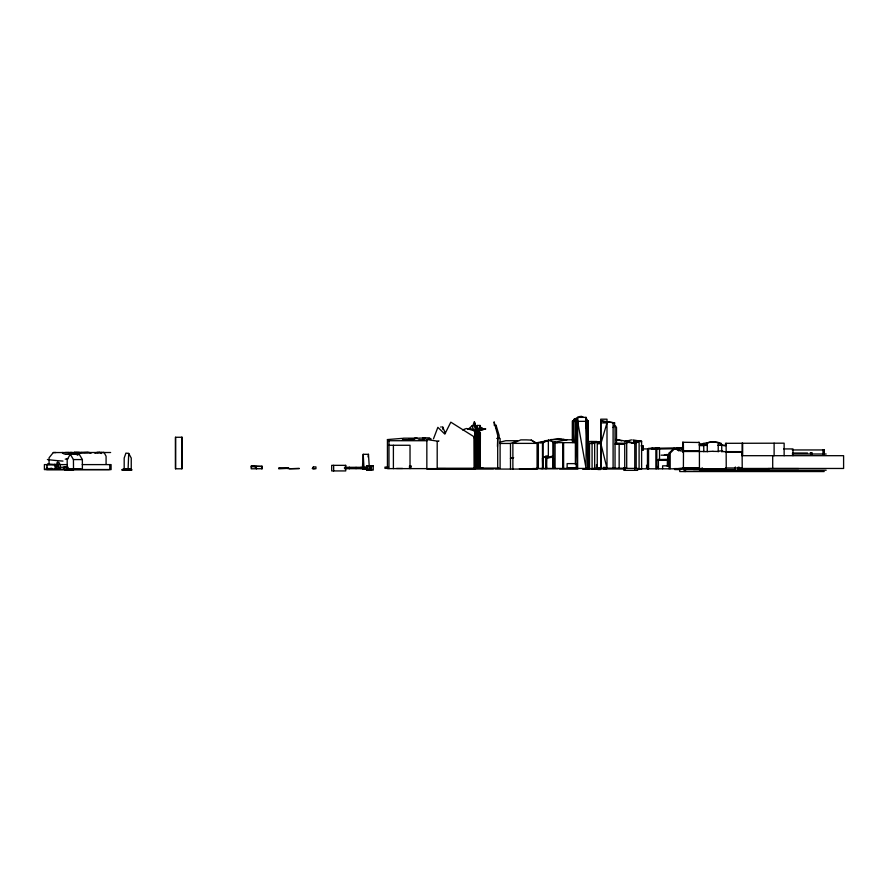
<?xml version="1.0" encoding="UTF-8"?>
<svg xmlns="http://www.w3.org/2000/svg" width="888" height="888" viewBox="0 0 888 888"><rect width="100%" height="100%" fill="white"/><g stroke="black" fill="none" stroke-linecap="round" stroke-linejoin="round"><path stroke-width="1.33" d="M577.611 428.26L577.5 417.371L586.091 417.371L586.091 468.431L577.633 421.345M586.069 428.26L585.958 417.371M414.063 439.405L408.569 439.16M546.497 468.431L546.497 457.975L547.086 457.908L546.198 458.885L546.497 468.431L546.497 457.842L547.086 457.908M476.967 429.359L477.045 425.463L480.008 425.463L480.941 427.927M497.447 446.52L497.702 438.428M573.215 437.262L572.96 442.646L572.96 421.09M575.879 429.193L575.246 442.646L575.246 421.123L577.633 421.212L572.327 421.09L572.327 441.303M657.009 466.411L656.831 468.753L656.82 448.329M668.431 465.834L668.242 459.318L659.34 459.562L660.65 460.361M128.705 453.413L131.246 458.064L131.246 469.075L124.187 469.075L124.187 458.064L125.918 453.124L128.705 453.413L128.094 469.075M369.242 466.289L368.465 454.312L363.203 454.312L362.426 467.621M368.076 456.976L368.465 454.312M543.19 457.919L542.49 458.341L542.79 468.431L542.79 458.153L546.031 456.188L548.329 456.188L548.573 457.908L549.095 457.564M548.329 456.188L548.118 457.553L550.482 457.553M472.694 425.929L474.392 421.8L476.612 429.37L476.234 468.231M667.443 459.54L667.288 466.355M699.822 444.389L703.707 444.178L703.818 451.748M478.066 468.231L478.066 430.636L478.654 430.669L480.008 425.463M479.675 435.375L480.386 432.8L480.242 468.076M597.413 443.678L600.732 443.689L600.865 468.309L600.865 421.256L601.864 420.879L607.004 422.877L600.865 443.656L607.004 468.309L607.004 419.192L600.732 419.192L600.732 468.309L601.187 443.467M60.273 469.419L60.317 464.968L58.797 462.271L57.387 462.271L56.421 464.968L56.421 469.031L60.317 469.031M707.203 444.644L706.959 445.321C702.308 446.009 703.019 443.911 707.203 444.644L707.248 445.709M433.511 438.75L437.862 427.339L444.821 434.099L450.815 422.166L473.948 436.707L474.658 438.75M681.007 448.607L681.396 447.552L681.707 448.706M721.667 445.276C719.957 444.078 724.541 446.675 726.118 445.476L725.729 444.511L725.429 445.221L717.926 445.276L720.279 445.332M478.066 430.636L479.365 427.661L481.596 427.661L483.627 429.337M254.556 466.167L253.89 466.977M47.741 464.646L48.019 464.091L55.966 464.646L55.966 469.053L46.076 468.997L47.941 468.265L47.941 469.175M726.118 451.748L721.711 451.537M70.307 454.268L67.188 459.573L67.188 469.197L82.373 469.197L82.373 459.573L79.254 454.268L70.307 454.268L73.427 459.573L73.526 470.007L64.78 470.007L64.78 469.308M312.387 468.531L313.386 466.91L315.95 466.91L315.95 468.709L312.387 468.531L314.918 468.709M613.097 427.517L614.074 425.918L615.506 425.929L616.516 427.517L616.516 444.178L624.73 443.778L624.73 468.309M73.571 454.268L74.803 452.27L76.868 452.27L77.667 454.268M510.489 458.363L513.553 457.631L510.489 458.363L513.275 457.731L510.878 457.731M552.747 457.231L553.235 456.443L551.237 456.443L546.198 457.975L545.054 456.809L542.49 458.341M626.706 468.309L626.706 443.312L628.071 441.503L634.776 443.456L631.268 443.09M658.718 460.361L659.096 459.396L656.831 460.35L668.431 460.361M55.944 452.536L53.302 452.547L49.073 457.775L49.073 464.346M658.596 460.361L659.096 459.396M481.596 427.661L478.654 430.669M676.412 449.051L677.133 448.24M676.49 449.051L677.688 447.619L681.762 448.895M669.097 468.753L669.097 453.135L673.814 448.418L683.483 451.592M670.185 468.753L670.185 453.135L674.902 448.418M252.081 466.178L251.215 466.977L252.17 466.977L252.081 466.178L254.567 466.122M467.965 429.459L472.016 425.863L474.359 425.863C477.744 437.34 475.346 434.343 472.016 425.863M647.94 468.753L647.94 449.384L648.573 448.829L681.007 448.24M254.501 466.211L254.934 466.977M659.373 459.562L658.408 460.361L658.408 468.753M647.463 468.753L647.463 449.939L648.162 449.395L648.162 468.753M658.496 459.396L656.831 460.35M96.903 452.492L101.41 452.48L101.465 453.524L99.889 452.48L95.849 452.98A14.508 8.014 41.1 0 1 94.927 453.302M545.054 456.809L546.031 456.188M78.555 454.223L81.063 452.547L89.788 452.525M46.997 469.053L46.997 464.646L48.019 464.091M580.019 417.371L581.729 416.45L583.449 417.371M576.257 419.391L576.257 421.123L572.96 421.556L573.981 421.045L573.981 419.391L577.5 418.725M575.246 421.545L576.101 421.123M493.484 469.075L426.839 469.075L426.839 439.538L437.962 441.225M538.283 468.431L538.283 442.646L542.479 442.801L548.939 440.237M573.981 419.391L579.986 416.45L581.729 416.45M426.839 439.538L429.737 438.816M661.105 455.167L664.701 455.178A3.774 0.611 6.1 0 0 667.709 455.2L668.209 455.178A4.351 0.677 6.2 0 0 668.187 454.889L668.02 454.789A4.407 0.699 5.7 0 0 667.055 454.445L666.588 454.578A4.44 0.921 -8 0 1 664.946 454.956L664.357 455.067M572.96 421.556L576.257 421.045L573.981 421.09M667.998 459.318L667.654 460.361L667.654 455.189M679.043 447.963L676.134 448.84L678.254 447.963L682.683 448.695L678.254 447.963L678.254 448.995L676.989 448.484M647.84 467.832L646.442 467.832L646.986 465.245M512.876 443.378L520.79 439.882L526.473 439.882L531.268 440.104L537.074 443.378L512.876 443.378L512.876 469.075M678.254 448.995L679.864 448.296M546.198 468.431L546.564 457.908M46.076 468.997L51.77 468.265L51.77 469.175M499.977 443.456L510.489 443.456L517.582 440.726L505.816 440.726L499.8 442.191M478.932 430.514L485.614 428.948L478.932 430.514L478.932 468.087M462.57 429.903L466.478 428.504L474.658 430.891L474.658 468.997M423.243 439.76L425.485 438.961L425.485 438.095L418.87 438.095L418.87 439.76L423.243 439.76L423.243 438.095M624.519 441.647L631.49 439.871M575.38 442.646L553.18 442.646L553.224 468.431M554.989 442.213L553.446 442.646L553.446 468.431L553.224 458.885L551.237 456.443M540.004 442.646L544.932 441.436M624.73 441.769L629.514 440.681M632.833 439.915L641.613 441.314L641.613 468.975L636.94 468.975M554.401 442.335L567.055 439.627M554.101 442.457L553.224 442.646L557.564 442.646M598.29 443.467L597.258 443.678L597.258 468.309M536.063 442.89L558.086 438.594L561.938 439.027M69.164 454.09L68.076 454.279M703.207 444.389L703.207 443.456C707.514 442.868 720.124 439.56 721.456 445.365L721.389 444.511L721.456 445.276M634.776 470.351L634.776 442.368L639.094 442.368L639.094 468.42L592.074 468.309L592.074 442.979L601.187 441.336M592.074 442.979L600.554 442.091L600.987 443.034M706.959 445.321C706.515 440.359 714.785 442.024 718.237 442.812L718.214 451.748M440.681 427.017L441.336 426.95M445.61 468.62L387.434 468.62L387.434 439.571L402.608 438.339M66.811 459.018L65.224 459.14M101.41 452.48L104.04 452.48L106.083 456.221L106.083 464.346M545.154 440.714L548.362 440.348L548.34 456.399M251.282 466.056L262.326 466.422L262.326 468.698L251.215 468.809L251.282 466.056L256.199 466.422L256.199 468.698M634.776 442.579L637.684 442.335L633.577 440.77L634.776 442.579L628.815 442.579M659.529 459.973L659.529 448.329L651.204 448.829L651.204 448.24L682.683 448.251M624.73 443.778L615.04 444.011L616.516 444.178M634.187 441.469L641.613 441.314M626.961 440.803L628.493 440.792M705.028 451.504L683.483 451.493L683.36 442.457L682.683 442.268L682.683 452.203M126.673 470.185L122.211 470.218L122.211 469.508L131.635 469.441L127.406 469.463M122.211 470.218L131.635 470.141L131.48 469.364L126.751 469.275L126.751 469.985L131.48 470.074L128.671 470.074L123.943 469.93L123.943 469.23L131.48 469.364M66.123 454.367L64.147 453.946A13.198 6.016 -30.6 0 1 63.237 453.435A14.208 6.482 -31 0 1 62.582 452.714L62.005 452.547L67.999 452.514M104.04 452.48L87.213 452.525M122.211 469.508L126.673 469.475M127.406 470.174L131.635 470.141M587.967 421.301L588.344 468.431L536.063 468.453M65.368 452.503L69.075 452.514M68.087 452.503L72.028 452.503M69.908 452.492L75.214 452.48M87.068 452.536L83.972 452.547M91.02 453.291L88.256 452.48L76.634 452.547M651.659 448.806L652.547 448.24M76.546 452.492L79.387 453.324M99.889 452.48L96.77 452.48M74.659 452.547L75.314 452.547M586.091 421.301L588.344 421.301M607.004 422.877L600.865 422.877L601.864 420.879L614.596 422.877L614.596 426.351M414.485 438.139L415.706 438.139M403.385 438.184L414.063 438.184M496.747 438.428L500.099 438.428L500.099 468.076L478.066 468.087M413.009 439.538L402.375 439.893L411.988 439.904L416.361 438.339L417.404 438.716M550.838 439.56L563.947 439.56M564.857 439.804L571.45 439.804M427.195 440.726L388.966 440.714L387.434 439.571M588.689 441.491L596.914 441.491M718.237 442.812L721.456 443.489M725.429 443.312L784.137 443.179L784.137 455.688M594.372 443.412L588.689 443.412L591.83 443.412L591.83 441.491M703.207 443.456L703.529 445.321M703.707 444.178L699.267 444.178L699.4 445.543L703.818 445.709M388.966 445.276L410.023 445.276L410.023 468.62M641.558 446.02L641.913 450.105M643.245 450.116L643.245 446.031L642.879 450.116M659.529 448.329L648.573 448.329L648.573 468.753M651.082 448.718L681.007 448.718M641.558 448.917L648.284 448.917M783.727 448.928L792.973 448.928L792.973 455.688M792.285 449.95L824.219 449.95L824.219 454.001M78.655 452.492L81.774 452.48M82.54 452.48L83.306 452.48M742.224 452.214L726.24 452.214L726.118 451.637L742.102 451.648L742.224 468.464M53.302 452.547L62.482 452.547M88.256 452.48L72.738 452.991A13.908 6.416 -30.6 0 1 70.862 453.724M810.233 452.836L812.22 452.836L812.22 454.012M792.507 453.024L807.536 453.024M669.097 453.135L670.185 453.135M792.251 454.012L826.173 454.012M742.102 455.688L843.6 455.688L843.6 468.464L739.582 468.464M553.579 458.885L553.579 468.431L553.546 442.646M73.427 459.573L82.373 459.573M67.388 464.602L44.4 464.602L44.4 469.608L111.089 469.608L111.089 464.602L82.262 464.602M46.997 464.646L55.966 464.646M646.442 465.49L647.84 465.49M669.097 465.834L662.615 465.834L662.615 468.753M55.311 466.367L57.787 466.367M262.326 466.422L256.188 466.378L256.488 468.698M64.114 469.253L64.114 467.055L67.177 467.055M387.856 467.099L384.959 467.099L384.959 468.376L387.856 468.376M59.651 467.255L68.132 467.255M344.433 467.321L365.878 467.321L365.878 468.664L344.433 468.664M692.418 467.921L696.581 467.921M599.389 468.02L600.388 468.02M682.839 468.009L699.522 468.009M725.429 467.987L742.224 467.987M278.799 468.165L288.889 468.309L278.799 468.82L278.799 468.165L288.889 468.309M437.562 468.254L483.35 468.231M600.577 468.131L596.47 468.131L596.47 464.624L597.047 464.624L597.047 468.131M396.514 468.442L402.586 468.442M678.765 468.464L680.574 468.476M681.196 468.453L683.272 468.431M683.693 468.487L685.58 468.453M685.847 468.453L687.967 468.453M688.622 468.453L693.417 468.453M693.65 468.431L695.903 468.487M696.625 468.464L698.501 468.42M532.634 468.542L536.896 468.542M541.403 468.542L543.079 468.542M545.132 468.553L546.686 468.553M586.768 468.587L591.319 468.587M600.044 468.509L624.719 468.509M674.436 468.575L703.052 468.575M768.153 468.575L798.634 468.575M73.382 468.809L75.758 469.253M362.926 468.72L367.521 468.731M519.425 468.675L538.417 468.675M539.671 468.72L558.008 468.72M582.994 468.786L625.319 468.809M637.218 468.809L726.24 468.82L726.118 443.312M362.426 468.953L367.688 468.953M443.212 468.997L475.38 468.997L475.38 430.802L470.485 428.504M582.495 468.964L588.888 468.864M685.614 468.864L687.512 468.953L687.49 468.154M687.978 468.864L690.098 468.875M690.42 468.875L692.485 468.942M692.784 468.942L694.516 468.942M696.88 468.942L695.149 468.942L695.104 468.298M697.502 468.92L699.245 468.92M494.96 469.075L537.074 469.075L537.074 442.89L536.063 442.812M559.484 469.053L577.899 469.053M591.486 469.219L596.148 469.219M690.464 469.164L692.462 469.053L692.451 467.921M692.807 469.119L694.549 469.119M695.171 469.13L696.902 469.13M697.535 469.086L699.4 469.197M699.899 469.075L701.731 469.219M59.651 469.308L81.03 469.264M692.829 469.23L694.627 469.364L694.483 468.254M699.578 469.375L697.557 469.253L697.48 468.22M700.022 469.341L702.097 469.33M702.364 469.319L704.484 469.408M704.717 469.341L706.46 469.341M707.081 469.33L709.235 469.352M709.468 469.352L711.954 469.319M712.243 469.33L714.318 469.352M714.607 469.386L721.844 469.408M745.043 469.397L752.758 469.341L743.278 469.441M46.587 469.597L109.002 469.597M597.846 469.53L600.599 469.53M674.725 469.574L680.119 469.574M693.362 469.508L701.964 469.475M685.492 469.63L700.787 469.63M702.508 469.608L704.328 469.63M704.85 469.652L706.77 469.685M707.214 469.641L709.201 469.608M709.579 469.641L711.566 469.663M711.932 469.652L713.93 469.708M714.296 469.652L716.294 469.741M716.66 469.641L718.681 469.619M719.025 469.608L721.4 469.608M768.686 469.741L738.206 469.741L738.206 467.144M707.292 469.808L709.101 469.796M709.623 469.796L711.543 469.796M711.987 469.796L713.908 469.885M714.352 469.785L716.272 469.885M716.738 469.841L718.625 469.841M719.125 469.808L721.023 469.796M743.522 469.785L745.287 469.785M745.909 469.785L747.674 469.785M702.075 469.996L714.862 469.996M699.489 470.263L826.173 470.229M637.684 470.351L623.864 470.351L623.864 467.687M721.2 470.54L743.711 470.54M824.219 471.55L679.753 471.55L679.753 468.853M586.18 421.301L588.222 420.99M682.683 442.268L699.4 442.479L699.4 451.748M683.36 450.727L699.4 450.76L699.433 469.352M712.931 451.382L718.836 451.448M693.228 467.976L695.315 467.976M585.958 420.99L588.222 421.301M616.017 443.201L626.706 443.312M123.943 469.93L126.751 469.985M562.992 439.238L566.666 439.937M697.502 468.498L699.245 468.62L699.3 469.253M687.456 468.609L685.714 468.886M692.862 468.42L694.583 468.609M641.081 445.776L643.245 446.031M606.515 421.789L614.596 422.877M64.114 467.055L67.732 467.588M616.139 439.493L628.071 441.503M615.517 439.493L617.882 439.915M698.69 442.28L699.4 442.479M619.058 440.126L621.689 440.892M548.484 440.304L555.3 442.646M673.814 448.418L680.197 450.771M585.958 418.714L587.212 419.391L587.212 420.99M536.063 443.378L531.268 440.104M553.446 458.885L553.235 456.443M75.758 468.809L74.226 469.253M614.074 425.918L615.04 427.517L615.04 468.309M703.596 445.132L703.818 445.532M54.945 464.091L55.234 469.053M445.476 433.488L442.624 426.795L442.735 429.226M57.387 462.271L58.364 464.968L58.364 469.031M476.612 429.37L477.145 468.231M474.392 421.8L476.212 428.693M74.803 452.27L75.169 454.268M363.203 454.312L363.969 467.621M473.948 436.707L474.103 468.254M494.327 425.563L494.117 421.833L497.702 435.375L497.702 468.076M586.091 421.345L587.967 468.431L587.967 421.345L575.757 421.345L577.633 468.431L577.633 417.371M542.79 458.153L543.012 467.155M496.081 428.393L496.004 425.019L499.123 435.375L499.123 438.428M477.045 425.463L477.145 433.133A2.653 1.854 0.6 0 1 478.077 433.244M360.939 467.321L360.939 468.664M824.097 449.95L824.097 454.001M823.687 449.95L823.687 454.001M822.976 449.95L822.965 454.001M810.988 452.836L810.988 454.012M774.114 443.179L774.114 455.688M772.704 455.688L772.704 468.464M742.657 443.179L742.657 455.688M742.102 443.179L742.102 455.733M739.138 467.144L739.138 469.741M735.342 467.01L735.342 469.53L702.386 469.43L702.386 468.298M721.744 445.276L721.744 451.748M721.123 443.489L721.123 445.221M707.281 442.835L707.248 451.748M702.064 468.009L702.053 469.308M699.2 468.22L699.233 468.92M698.212 468.054L698.201 468.809M697.713 468.22L697.724 469.352M697.18 467.943L697.191 469.319L695.204 468.698M696.847 468.331L696.925 469.241M695.371 468.131L695.393 469.23M694.76 467.976L694.771 469.175M693.04 467.976L693.051 469.175M692.873 469.364L692.773 468.254L692.751 468.809M692.229 468.298L692.218 469.208M692.14 468.376L692.196 469.164M690.731 467.921L690.742 469.053L690.698 467.943M690.498 468.298L690.509 469.208M690.032 468.209L690.054 468.886M689.898 468.353L689.854 469.053L688.133 469.053L688.311 468.209L688.322 468.886M688.067 468.32L688.111 469.042M687.723 468.065L687.734 468.797M686.002 468.065L686.013 468.797M685.791 468.131L685.747 468.953M685.492 468.853L685.492 471.55M685.148 468.087L685.125 468.886L683.383 468.886L683.483 451.493M684.137 468.864L684.137 471.55M682.783 468.187L682.739 468.287M681.695 448.24L681.695 448.895M681.041 468.187L681.029 468.82M678.554 448.163L678.554 450.882M668.054 455.255L668.054 460.361M655.877 448.329L655.877 468.753M641.036 441.192L641.036 442.069M637.684 441.314L637.684 442.069M636.185 442.368L636.185 468.42M627.106 440.848L627.106 442.069M619.158 443.778L619.158 468.309M613.097 422.877L613.097 468.309M606.426 467.177L606.426 469.308L603.851 469.308L603.851 467.177M605.105 467.177L605.105 469.308M599.589 442.091L599.589 443.456M594.66 442.979L594.66 468.309M589.532 443.412L589.532 468.786M575.757 421.212L575.757 464.391M575.38 421.212L575.38 464.369M572.693 441.314L572.693 421.323L572.66 441.314M563.591 442.646L563.625 468.431M563.225 442.646L563.225 468.431M563.003 442.646L563.003 468.431M562.703 442.646L562.703 468.431M555.078 442.102L555.078 468.431M543.045 442.646L543.045 458.153M542.49 442.801L542.49 468.431M538.361 442.646L538.361 468.431M510.489 443.456L510.489 469.075M479.675 430.491L479.675 468.076M437.196 441.591L437.196 469.075M393.395 445.276L393.395 468.62M388.966 440.714L388.966 468.62M371.462 465.712L371.506 470.074M371.162 465.712L371.173 470.074M370.185 465.712L370.185 470.074M368.964 465.712L368.964 470.074M366.844 465.712L366.844 470.074M366.689 465.712L366.733 470.074M365.534 467.321L365.534 468.664M356.055 467.321L356.055 468.664M349.461 467.321L349.461 468.664M349.117 467.321L349.117 468.664M333.655 465.345L333.655 470.929M313.386 466.91L313.386 468.709M288.134 468.165L288.134 468.82M262.038 466.422L262.038 468.698M261.694 466.378L261.694 468.698M181.851 437.273L181.851 468.786M175.602 437.273L175.602 468.786M130.925 469.441L130.925 470.152M128.671 469.364L128.671 470.074M123.01 469.497L123.01 470.207M109.79 464.602L109.79 469.608M72.983 469.308L72.983 470.007M65.479 469.308L65.479 470.007M56.81 466.367L56.81 469.419M46.909 467.255L46.909 469.308M431.168 438.972A30.525 5.261 -0.6 0 1 430.047 438.761M438.095 441.258A19.791 5.816 1.1 0 1 438.961 440.925M68.121 454.201A12.155 5.483 -30.1 0 1 66.178 454.301M62.981 461.072A351.837 161.45 -30.8 0 1 47.386 459.507M70.94 453.502A12.998 5.783 -29.9 0 1 69.231 453.957M110.623 452.503A457.098 0.844 -0.1 0 1 103.574 452.525M67.921 458.863A14.075 6.505 -30.8 0 1 66.778 459.063M78.688 454.401A21.234 9.946 -30.4 0 1 77.267 455.255M77.034 452.325A22.455 0.577 -0.1 0 1 79.076 452.314M-20.968 453.668A454.023 8.07 -1.3 0 1 -18.404 453.524M705.105 451.604A39.416 6.682 -0.5 0 1 708.014 451.537L709.967 451.404A39.683 5.772 -0.6 0 1 712.975 451.293M719.602 450.893A40.415 7.049 -1 0 1 722.721 450.993M429.659 437.84A104.862 15.251 4.8 0 1 422.588 437.895M417.715 437.873A104.862 15.251 4.8 0 1 415.229 437.851M474.625 430.88A3.563 0.81 3.1 0 1 475.346 430.78M625.152 467.699L625.152 470.351L625.152 467.71M181.996 437.273L175.447 437.273L175.447 468.786L181.996 468.786L181.996 437.273M576.223 463.614L567.132 463.614L567.132 467.843L576.223 467.843L576.223 463.614M345.732 465.345L331.701 465.345L331.701 470.929L345.732 470.929L345.732 465.345M373.238 465.712L366.555 465.712L366.555 470.074L373.238 470.074L373.238 465.712M410.978 466.045L409.49 466.045L409.49 468.176L410.978 468.176L410.978 466.045M299.312 468.498L289.288 468.731L299.312 468.498M694.516 468.686L692.784 468.609L694.549 468.742"/></g></svg>
